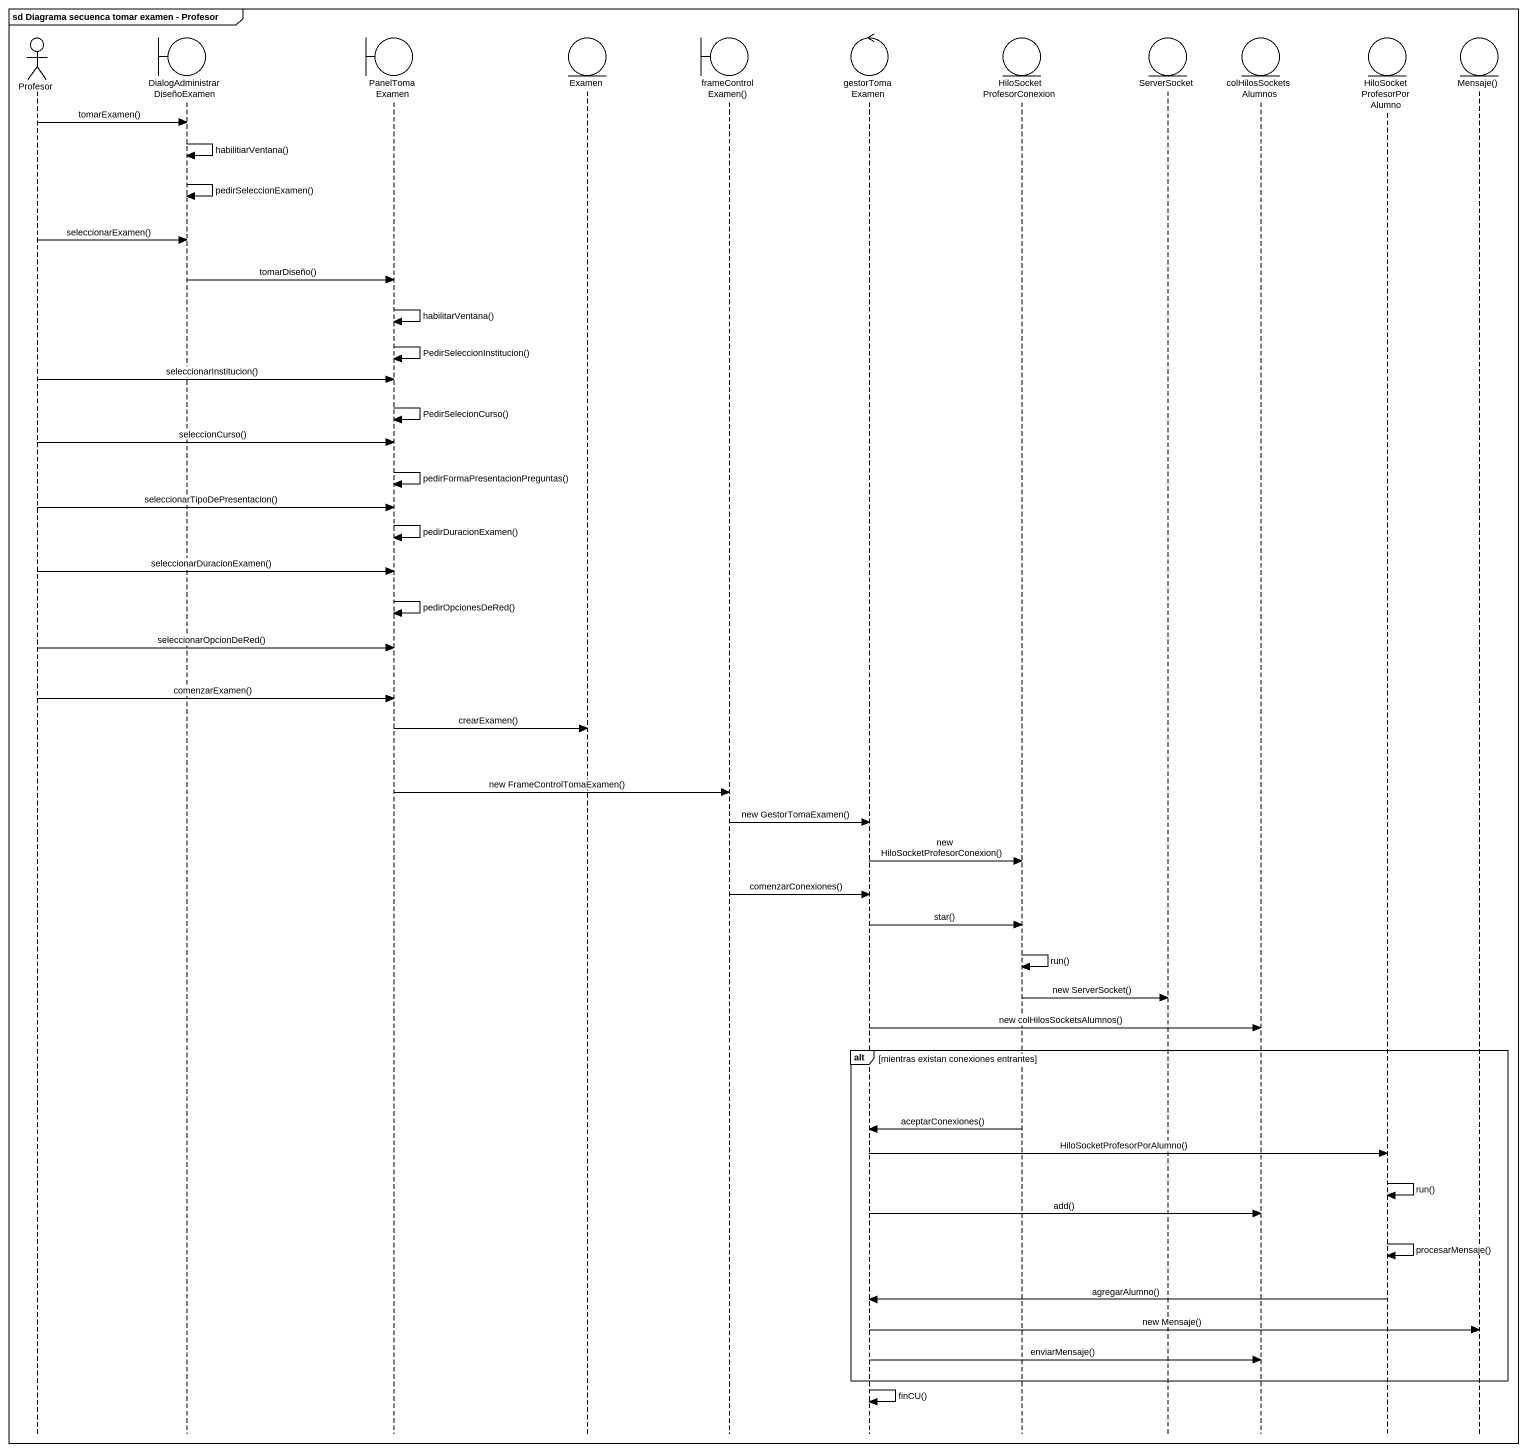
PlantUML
@startuml
mainframe sd Diagrama secuenca tomar examen - Profesor
hide footbox
actor Profesor
boundary "DialogAdministrarDiseñoExamen" as DialogAdministrarDiseñoExame
boundary PanelTomaExamen
entity Examen
boundary "frameControlExamen()" as frameControlExamen
control gestorTomaExamen
entity HiloSocketProfesorConexion
entity ServerSocket
entity colHilosSocketsAlumnos
entity HiloSocketProfesorPorAlumno
entity "Mensaje()" as Mensaje

Profesor -> DialogAdministrarDiseñoExame : tomarExamen()
DialogAdministrarDiseñoExame -> DialogAdministrarDiseñoExame : habilitiarVentana()
DialogAdministrarDiseñoExame -> DialogAdministrarDiseñoExame : pedirSeleccionExamen()
Profesor -> DialogAdministrarDiseñoExame : seleccionarExamen()
DialogAdministrarDiseñoExame -> PanelTomaExamen : tomarDiseño()
PanelTomaExamen -> PanelTomaExamen : habilitarVentana()
PanelTomaExamen -> PanelTomaExamen : PedirSeleccionInstitucion()
Profesor -> PanelTomaExamen : seleccionarInstitucion()
PanelTomaExamen -> PanelTomaExamen : PedirSelecionCurso()
Profesor -> PanelTomaExamen : seleccionCurso()
PanelTomaExamen -> PanelTomaExamen : pedirFormaPresentacionPreguntas()
Profesor -> PanelTomaExamen : seleccionarTipoDePresentacion()
PanelTomaExamen -> PanelTomaExamen : pedirDuracionExamen()
Profesor -> PanelTomaExamen : seleccionarDuracionExamen()
PanelTomaExamen -> PanelTomaExamen : pedirOpcionesDeRed()
Profesor -> PanelTomaExamen : seleccionarOpcionDeRed()
Profesor -> PanelTomaExamen : comenzarExamen()
PanelTomaExamen -> Examen : crearExamen()
PanelTomaExamen -> frameControlExamen : new FrameControlTomaExamen()
frameControlExamen -> gestorTomaExamen : new GestorTomaExamen()
gestorTomaExamen -> HiloSocketProfesorConexion : new HiloSocketProfesorConexion()
frameControlExamen -> gestorTomaExamen : comenzarConexiones()
gestorTomaExamen -> HiloSocketProfesorConexion : star()
HiloSocketProfesorConexion -> HiloSocketProfesorConexion : run()
HiloSocketProfesorConexion -> ServerSocket : new ServerSocket()
gestorTomaExamen -> colHilosSocketsAlumnos : new colHilosSocketsAlumnos()
alt mientras existan conexiones entrantes
  HiloSocketProfesorConexion -> gestorTomaExamen : aceptarConexiones()
  gestorTomaExamen -> HiloSocketProfesorPorAlumno : HiloSocketProfesorPorAlumno()
  HiloSocketProfesorPorAlumno -> HiloSocketProfesorPorAlumno : run()
  gestorTomaExamen -> colHilosSocketsAlumnos : add()
  HiloSocketProfesorPorAlumno -> HiloSocketProfesorPorAlumno : procesarMensaje()
  HiloSocketProfesorPorAlumno -> gestorTomaExamen : agregarAlumno()
  gestorTomaExamen -> Mensaje : new Mensaje()
  gestorTomaExamen -> colHilosSocketsAlumnos : enviarMensaje()
end
gestorTomaExamen -> gestorTomaExamen : finCU()
@enduml
